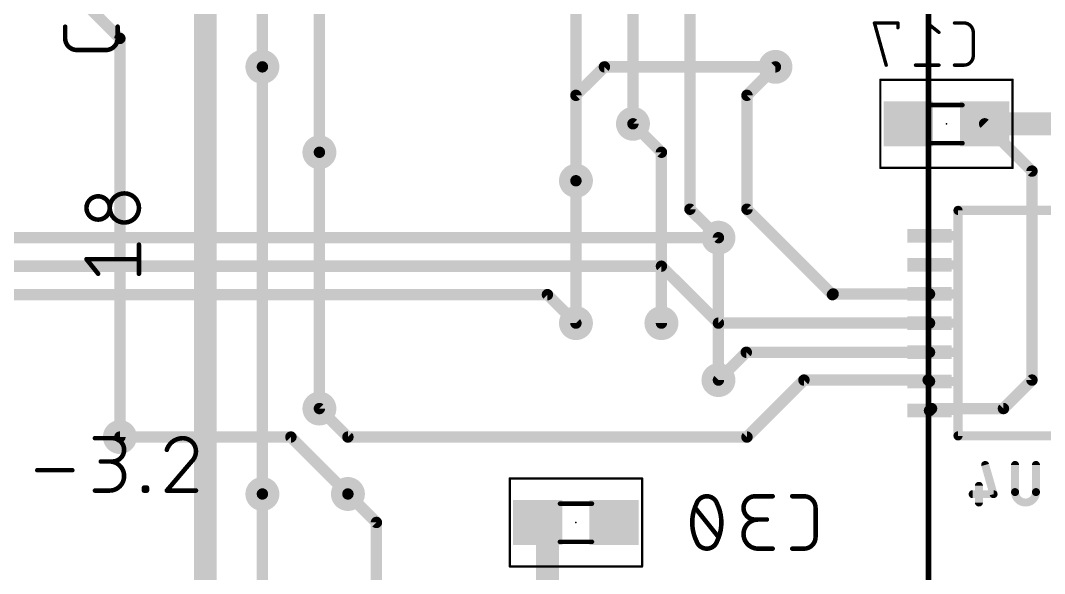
# Model space of a CAD drawing. Extents: x -10 to 79, y 9 to 113.
# Drawn here: x 36.52 to 59.33, y 45.22 to 57.55 of the extents above; entities that cross this region are included whole.
import ezdxf

# ---------------------------------------------------------------- set-up
doc = ezdxf.new("R2010")
doc.units = 0
for name, color, linetype in [('1', 12, 'CONTINUOUS'), ('16', 132, 'CONTINUOUS'), ('18', 110, 'CONTINUOUS'), ('21', 253, 'CONTINUOUS'), ('22', 253, 'CONTINUOUS'), ('24', 53, 'CONTINUOUS'), ('25', 253, 'CONTINUOUS'), ('26', 253, 'CONTINUOUS'), ('27', 253, 'CONTINUOUS'), ('40', 132, 'CONTINUOUS'), ('52', 253, 'CONTINUOUS')]:
    doc.layers.add(name, color=color, linetype=linetype)

# ---------------------------------------------------------------- blocks, each defined once
blk = doc.blocks.new('RECT')
blk.add_solid([(-0.5, -0.5), (0.5, -0.5), (-0.5, 0.5), (0.5, 0.5)])
blk = doc.blocks.new('ROUNDV')
at = {"const_width": 0.5}
blk.add_lwpolyline([(0, -0.25, 1), (0, 0.25, 1), (0, -0.25)], format="xyb", dxfattribs=at)

msp = doc.modelspace()

# ---------------------------------------------------------------- linework, layer by layer
at = {"layer": '1'}
for points, const_width in [([(40.64, 43.18), (40.64, 62.23)], 0.508), ([(36.195, 59.69), (38.735, 57.15)], 0.254), ([(38.735, 57.15), (38.735, 48.26)], 0.254), ([(41.91, 56.515), (41.91, 46.99)], 0.254), ([(49.53, 56.515), (48.895, 55.88)], 0.254), ([(53.34, 56.515), (49.53, 56.515)], 0.254), ([(48.895, 55.88), (48.895, 53.975)], 0.254), ([(50.165, 55.245), (50.8, 54.61)], 0.254), ([(43.18, 54.61), (43.18, 48.895)], 0.254), ([(50.8, 54.61), (50.8, 50.8)], 0.254), ([(48.895, 50.8), (48.895, 53.975)], 0.254), ([(52.07, 49.53), (52.07, 52.705)], 0.254), ([(44.45, 46.355), (43.815, 46.99)], 0.254), ([(44.45, 36.83), (44.45, 46.355)], 0.254)]:
    msp.add_lwpolyline(points, dxfattribs=dict(at, const_width=const_width))
at = {"layer": '1', "const_width": 0.127}
for points in [[(38.7985, 57.15, 1), (38.6715, 57.15)], [(38.6901, 57.1051, 1), (38.7799, 57.1949)], [(41.9735, 56.515, 1), (41.8465, 56.515)], [(49.53, 56.5785, 1), (49.53, 56.4515)], [(49.5749, 56.4701, 1), (49.4851, 56.5599)], [(53.34, 56.4515, 1), (53.34, 56.5785)], [(48.9585, 55.88, 1), (48.8315, 55.88)], [(48.8501, 55.9249, 1), (48.9399, 55.8351)], [(50.2099, 55.2899, 1), (50.1201, 55.2001)], [(43.2435, 54.61, 1), (43.1165, 54.61)], [(50.8635, 54.61, 1), (50.7365, 54.61)], [(50.7551, 54.5651, 1), (50.8449, 54.6549)], [(48.9585, 53.975, 1), (48.8315, 53.975)], [(48.8315, 53.975, 1), (48.9585, 53.975)], [(52.1335, 52.705, 1), (52.0065, 52.705)], [(48.8315, 50.8, 1), (48.9585, 50.8)], [(50.7365, 50.8, 1), (50.8635, 50.8)], [(52.0065, 49.53, 1), (52.1335, 49.53)], [(43.1165, 48.895, 1), (43.2435, 48.895)], [(38.6715, 48.26, 1), (38.7985, 48.26)], [(41.8465, 46.99, 1), (41.9735, 46.99)], [(43.8599, 47.0349, 1), (43.7701, 46.9451)], [(44.5135, 46.355, 1), (44.3865, 46.355)], [(44.4051, 46.3101, 1), (44.4949, 46.3999)]]:
    msp.add_lwpolyline(points, format="xyb", dxfattribs=at)
at = {"layer": '16'}
for points, const_width in [([(50.165, 78.105), (50.165, 55.245)], 0.254), ([(48.895, 76.835), (48.895, 53.975)], 0.254), ([(43.18, 54.61), (43.18, 73.66)], 0.254), ([(41.91, 67.945), (41.91, 56.515)], 0.254), ([(51.435, 58.42), (51.435, 53.34)], 0.254), ([(52.705, 55.88), (53.34, 56.515)], 0.254), ([(52.705, 53.34), (52.705, 55.88)], 0.254), ([(58, 55.245), (59.69, 55.245)], 0.508), ([(59.055, 54.19), (58, 55.245)], 0.254), ([(59.055, 49.53), (59.055, 54.19)], 0.254), ([(51.435, 53.34), (52.07, 52.705)], 0.254), ([(54.61, 51.435), (52.705, 53.34)], 0.254), ([(15.24, 52.705), (52.07, 52.705)], 0.254), ([(15.875, 52.07), (50.8, 52.07)], 0.254), ([(52.07, 50.8), (50.8, 52.07)], 0.254), ([(50.8, 50.8), (50.8, 52.07)], 0.254), ([(16.51, 51.435), (48.26, 51.435)], 0.254), ([(48.26, 51.435), (48.895, 50.8)], 0.254), ([(54.625, 51.45), (54.61, 51.435)], 0.254), ([(56.7722, 51.45), (54.625, 51.45)], 0.254), ([(56.7722, 50.8), (52.07, 50.8)], 0.254), ([(52.69, 50.15), (52.07, 49.53)], 0.254), ([(56.7722, 50.15), (52.69, 50.15)], 0.254), ([(52.705, 48.26), (53.975, 49.53)], 0.254), ([(53.975, 49.53), (56.7422, 49.53)], 0.254), ([(56.7422, 49.53), (56.7722, 49.5)], 0.254), ([(58.42, 48.895), (59.055, 49.53)], 0.254), ([(43.18, 48.895), (43.815, 48.26)], 0.254), ([(56.7722, 48.85), (56.8172, 48.895)], 0.254), ([(56.8172, 48.895), (58.42, 48.895)], 0.254), ([(42.545, 48.26), (38.735, 48.26)], 0.254), ([(43.815, 46.99), (42.545, 48.26)], 0.254), ([(43.815, 48.26), (52.705, 48.26)], 0.254), ([(41.91, 43.18), (41.91, 46.99)], 0.254), ([(48.26, 46.14), (48.045, 46.355)], 0.508), ([(48.26, 42.545), (48.26, 46.14)], 0.508)]:
    msp.add_lwpolyline(points, dxfattribs=dict(at, const_width=const_width))
for points, const_width in [([(53.3849, 56.4701, 1), (53.2951, 56.5599)], 0.127), ([(41.8465, 56.515, 1), (41.9735, 56.515)], 0.127), ([(52.7685, 55.88, 1), (52.6415, 55.88)], 0.127), ([(52.6601, 55.9249, 1), (52.7499, 55.8351)], 0.127), ([(58, 55.372, 1), (58, 55.118)], 0.254), ([(50.1015, 55.245, 1), (50.2285, 55.245)], 0.127), ([(58.0449, 55.2899, 1), (57.9551, 55.2001)], 0.127), ([(43.1165, 54.61, 1), (43.2435, 54.61)], 0.127), ([(59.1185, 54.19, 1), (58.9915, 54.19)], 0.127), ([(59.0101, 54.1451, 1), (59.0999, 54.2349)], 0.127), ([(48.8315, 53.975, 1), (48.9585, 53.975)], 0.127), ([(51.4799, 53.3849, 1), (51.3901, 53.2951)], 0.127), ([(51.3715, 53.34, 1), (51.4985, 53.34)], 0.127), ([(52.7499, 53.3849, 1), (52.6601, 53.2951)], 0.127), ([(52.6415, 53.34, 1), (52.7685, 53.34)], 0.127), ([(52.0251, 52.6601, 1), (52.1149, 52.7499)], 0.127), ([(52.07, 52.6415, 1), (52.07, 52.7685)], 0.127), ([(50.8449, 52.1149, 1), (50.7551, 52.0251)], 0.127), ([(50.8635, 52.07, 1), (50.7365, 52.07)], 0.127), ([(50.8, 52.0065, 1), (50.8, 52.1335)], 0.127), ([(48.3049, 51.4799, 1), (48.2151, 51.3901)], 0.127), ([(48.26, 51.3715, 1), (48.26, 51.4985)], 0.127), ([(54.625, 51.5135, 1), (54.625, 51.3865)], 0.127), ([(54.6699, 51.4051, 1), (54.5801, 51.4949)], 0.127), ([(56.7722, 51.3865, 1), (56.7722, 51.5135)], 0.127), ([(54.5651, 51.4799, 1), (54.6549, 51.3901)], 0.127), ([(54.5651, 51.3901, 1), (54.6549, 51.4799)], 0.127), ([(48.8501, 50.7551, 1), (48.9399, 50.8449)], 0.127), ([(52.07, 50.8635, 1), (52.07, 50.7365)], 0.127), ([(52.0251, 50.7551, 1), (52.1149, 50.8449)], 0.127), ([(56.7722, 50.7365, 1), (56.7722, 50.8635)], 0.127), ([(50.7365, 50.8, 1), (50.8635, 50.8)], 0.127), ([(52.69, 50.2135, 1), (52.69, 50.0865)], 0.127), ([(52.7349, 50.1051, 1), (52.6451, 50.1949)], 0.127), ([(56.7722, 50.0865, 1), (56.7722, 50.2135)], 0.127), ([(52.0251, 49.5749, 1), (52.1149, 49.4851)], 0.127), ([(53.975, 49.5935, 1), (53.975, 49.4665)], 0.127), ([(54.0199, 49.4851, 1), (53.9301, 49.5749)], 0.127), ([(56.7871, 49.5749, 1), (56.6973, 49.4851)], 0.127), ([(56.7273, 49.4551, 1), (56.8171, 49.5449)], 0.127), ([(56.7422, 49.4665, 1), (56.7422, 49.5935)], 0.127), ([(58.9915, 49.53, 1), (59.1185, 49.53)], 0.127), ([(59.0999, 49.4851, 1), (59.0101, 49.5749)], 0.127), ([(43.2249, 48.9399, 1), (43.1351, 48.8501)], 0.127), ([(56.7273, 48.8949, 1), (56.8171, 48.8051)], 0.127), ([(56.8172, 48.9585, 1), (56.8172, 48.8315)], 0.127), ([(56.8621, 48.8501, 1), (56.7723, 48.9399)], 0.127), ([(58.3751, 48.9399, 1), (58.4649, 48.8501)], 0.127), ([(58.42, 48.8315, 1), (58.42, 48.9585)], 0.127), ([(38.735, 48.3235, 1), (38.735, 48.1965)], 0.127), ([(42.5899, 48.3049, 1), (42.5001, 48.2151)], 0.127), ([(42.545, 48.1965, 1), (42.545, 48.3235)], 0.127), ([(43.815, 48.3235, 1), (43.815, 48.1965)], 0.127), ([(43.7701, 48.2151, 1), (43.8599, 48.3049)], 0.127), ([(52.6601, 48.3049, 1), (52.7499, 48.2151)], 0.127), ([(52.705, 48.1965, 1), (52.705, 48.3235)], 0.127), ([(41.9735, 46.99, 1), (41.8465, 46.99)], 0.127), ([(43.7701, 46.9451, 1), (43.8599, 47.0349)], 0.127), ([(48.1348, 46.4448, 1), (47.9552, 46.2652)], 0.254), ([(48.387, 46.14, 1), (48.133, 46.14)], 0.254), ([(48.1702, 46.0502, 1), (48.3498, 46.2298)], 0.254)]:
    msp.add_lwpolyline(points, format="xyb", dxfattribs=dict(at, const_width=const_width))
at = {"layer": '21', "const_width": 0.127}
msp.add_lwpolyline([(56.75, 112.324), (56.75, 35.25)], dxfattribs=at)
at = {"layer": '22', "const_width": 0.2032}
for points in [[(61.9728, 53.3146), (57.4072, 53.3146)], [(57.4072, 48.2854), (61.9728, 48.2854)]]:
    msp.add_lwpolyline(points, dxfattribs=at)
at = {"layer": '22', "const_width": 0.1016}
for points in [[(57.4072, 53.3654, 1), (57.4072, 53.2638)], [(57.4072, 48.3362, 1), (57.4072, 48.2346)]]:
    msp.add_lwpolyline(points, format="xyb", dxfattribs=at)
at = {"layer": '24'}
for p in [(57.15, 55.245), (48.895, 46.355)]:
    msp.add_point(p, dxfattribs=at)
at = {"layer": '25'}
for points, const_width in [([(38.2504, 53.628, 1), (38.2504, 53.1087)], 0.1016), ([(38.2504, 53.1087, 1), (38.2504, 53.628)], 0.1016), ([(38.2504, 53.6534, 1), (38.2504, 53.6026)], 0.0508), ([(38.2504, 53.6026, 1), (38.2504, 53.6534)], 0.0508), ([(38.8346, 53.6929, 1), (38.8346, 53.0438)], 0.1016), ([(38.8346, 53.0438, 1), (38.8346, 53.6929)], 0.1016), ([(38.8346, 53.7183, 1), (38.8346, 53.6675)], 0.0508), ([(38.8346, 53.6675, 1), (38.8346, 53.7183)], 0.0508), ([(38.2504, 53.1341, 1), (38.2504, 53.0833)], 0.0508), ([(38.2504, 53.0833, 1), (38.2504, 53.1341)], 0.0508), ([(38.8346, 53.0692, 1), (38.8346, 53.0184)], 0.0508), ([(38.8346, 53.0184, 1), (38.8346, 53.0692)], 0.0508), ([(39.1846, 52.5499, 1), (39.1338, 52.5499)], 0.0508), ([(37.9908, 52.2508, 1), (37.9908, 52.2)], 0.0508), ([(38.0106, 52.2412, 1), (37.971, 52.2095)], 0.0508), ([(39.1592, 52.2, 1), (39.1592, 52.2508)], 0.0508), ([(38.2306, 51.8849, 1), (38.2703, 51.9167)], 0.0508), ([(39.1338, 51.9008, 1), (39.1846, 51.9008)], 0.0508)]:
    msp.add_lwpolyline(points, format="xyb", dxfattribs=dict(at, const_width=const_width))
at = {"layer": '25', "const_width": 0.1016}
for points in [[(39.1592, 51.9008), (39.1592, 52.5499)], [(38.2504, 51.9008), (37.9908, 52.2254)], [(37.9908, 52.2254), (39.1592, 52.2254)]]:
    msp.add_lwpolyline(points, dxfattribs=at)
at = {"layer": '26'}
for points, const_width in [([(55.5458, 57.512, 1), (55.5458, 57.4739)], 0.0381), ([(55.5642, 57.498, 1), (55.5275, 57.4878)], 0.0381), ([(56.087, 57.4929, 1), (56.0489, 57.4929)], 0.0381), ([(56.0679, 57.4739, 1), (56.0679, 57.512)], 0.0381), ([(56.7403, 57.4929, 1), (56.7022, 57.4929)], 0.0381), ([(56.7332, 57.5078, 1), (56.7094, 57.478)], 0.0381), ([(57.3292, 57.512, 1), (57.3292, 57.4739)], 0.0381), ([(57.7469, 57.2841, 0.4142), (57.5381, 57.4929)], 0.0762), ([(57.5381, 57.5119, 1), (57.5381, 57.4738)], 0.0381), ([(57.5381, 57.4739, 1), (57.5381, 57.512)], 0.0381), ([(37.5412, 57.4106, 1), (37.4904, 57.4106)], 0.0508), ([(38.7096, 57.4106, 1), (38.6588, 57.4106)], 0.0508), ([(56.0489, 57.3885, 1), (56.087, 57.3885)], 0.0381), ([(56.9704, 57.2692, 1), (56.9942, 57.2989)], 0.0381), ([(57.766, 57.2841, 1), (57.7279, 57.2841)], 0.0381), ([(57.7279, 57.2841, 1), (57.766, 57.2841)], 0.0381), ([(37.5158, 57.1509, 0.4142), (37.7754, 56.8913)], 0.1016), ([(37.5412, 57.1509, 1), (37.4904, 57.1509)], 0.0508), ([(37.4904, 57.1509, 1), (37.5412, 57.1509)], 0.0508), ([(38.4246, 56.8913, 0.4142), (38.6842, 57.1509)], 0.1016), ([(38.7096, 57.1509, 1), (38.6588, 57.1509)], 0.0508), ([(38.6588, 57.1509, 1), (38.7096, 57.1509)], 0.0508), ([(37.7754, 56.9167, 1), (37.7754, 56.8659)], 0.0508), ([(37.7754, 56.8659, 1), (37.7754, 56.9167)], 0.0508), ([(38.4246, 56.9167, 1), (38.4246, 56.8659)], 0.0508), ([(38.4246, 56.8659, 1), (38.4246, 56.9167)], 0.0508), ([(56.4602, 56.5722, 1), (56.4602, 56.5341)], 0.0381), ([(56.9823, 56.5341, 1), (56.9823, 56.5722)], 0.0381), ([(57.3292, 56.5722, 1), (57.3292, 56.5341)], 0.0381), ([(57.5381, 56.5531, 0.4142), (57.7469, 56.7619)], 0.0762), ([(57.5381, 56.5722, 1), (57.5381, 56.5341)], 0.0381), ([(57.5381, 56.5341, 1), (57.5381, 56.5722)], 0.0381), ([(57.766, 56.7619, 1), (57.7279, 56.7619)], 0.0381), ([(57.7279, 56.7619, 1), (57.766, 56.7619)], 0.0381), ([(55.7885, 56.548, 1), (55.8252, 56.5582)], 0.0381), ([(56.7022, 56.5531, 1), (56.7403, 56.5531)], 0.0381), ([(58.0555, 47.6499, 1), (57.97, 47.6255)], 0.0889), ([(58.7227, 47.6377, 1), (58.6338, 47.6377)], 0.0889), ([(59.1883, 47.6377, 1), (59.0995, 47.6377)], 0.0889), ([(57.9175, 47.172, 1), (57.8286, 47.172)], 0.0889), ([(57.7334, 47.0302, 1), (57.7334, 46.9413)], 0.0889), ([(58.1563, 46.9736, 1), (58.2418, 46.998)], 0.0889), ([(58.199, 46.9413, 1), (58.199, 47.0302)], 0.0889), ([(58.6782, 47.0323, 1), (59.1439, 47.0323)], 0.1778), ([(58.7227, 47.0323, 1), (58.6338, 47.0323)], 0.0889), ([(58.6338, 47.0323, 1), (58.7227, 47.0323)], 0.0889), ([(59.1883, 47.0323, 1), (59.0995, 47.0323)], 0.0889), ([(59.0995, 47.0323, 1), (59.1883, 47.0323)], 0.0889), ([(51.5832, 46.7769, 0.1139), (51.4858, 46.355)], 0.1016), ([(51.5591, 46.7852, 1), (51.6072, 46.7687)], 0.0508), ([(51.8104, 46.9392, 0.3205), (51.5832, 46.7769)], 0.1016), ([(51.606, 46.7658, 1), (51.5603, 46.7881)], 0.0508), ([(52.0375, 46.7769, 0.3205), (51.8104, 46.9392)], 0.1016), ([(51.8104, 46.9646, 1), (51.8104, 46.9138)], 0.0508), ([(51.8104, 46.9138, 1), (51.8104, 46.9646)], 0.0508), ([(52.0604, 46.7881, 1), (52.0147, 46.7658)], 0.0508), ([(52.1349, 46.355, 0.1139), (52.0375, 46.7769)], 0.1016), ([(52.0135, 46.7687, 1), (52.0616, 46.7852)], 0.0508), ([(52.8884, 46.9392, 1), (52.8884, 46.4199)], 0.1016), ([(52.8884, 46.9646, 1), (52.8884, 46.9138)], 0.0508), ([(52.8884, 46.9138, 1), (52.8884, 46.9646)], 0.0508), ([(53.2779, 46.9138, 1), (53.2779, 46.9646)], 0.0508), ([(53.7144, 46.9646, 1), (53.7144, 46.9138)], 0.0508), ([(54.2337, 46.6796, 0.4142), (53.9741, 46.9392)], 0.1016), ([(53.9741, 46.9646, 1), (53.9741, 46.9138)], 0.0508), ([(53.9741, 46.9138, 1), (53.9741, 46.9646)], 0.0508), ([(57.8286, 46.7995, 1), (57.9175, 46.7995)], 0.0889), ([(51.5705, 46.6954, 1), (51.5309, 46.6637)], 0.0508), ([(54.2591, 46.6796, 1), (54.2083, 46.6796)], 0.0508), ([(54.2083, 46.6796, 1), (54.2591, 46.6796)], 0.0508), ([(51.4858, 46.355, 0.1139), (51.5832, 45.9331)], 0.1016), ([(51.5112, 46.355, 1), (51.4604, 46.355)], 0.0508), ([(51.4604, 46.355, 1), (51.5112, 46.355)], 0.0508), ([(52.0375, 45.9331, 0.1139), (52.1349, 46.355)], 0.1016), ([(52.1603, 46.355, 1), (52.1095, 46.355)], 0.0508), ([(52.1095, 46.355, 1), (52.1603, 46.355)], 0.0508), ([(52.9534, 46.4199, 1), (52.9534, 45.7708)], 0.1016), ([(52.8884, 46.4453, 1), (52.8884, 46.3945)], 0.0508), ([(52.8884, 46.3945, 1), (52.8884, 46.4453)], 0.0508), ([(52.9534, 46.3945, 1), (52.9534, 46.4453)], 0.0508), ([(53.1481, 46.3945, 1), (53.1481, 46.4453)], 0.0508), ([(51.6072, 45.9413, 1), (51.5591, 45.9248)], 0.0508), ([(51.5832, 45.9331, 0.3205), (51.8104, 45.7708)], 0.1016), ([(51.5603, 45.9219, 1), (51.606, 45.9442)], 0.0508), ([(51.8104, 45.7708, 0.3205), (52.0375, 45.9331)], 0.1016), ([(52.0147, 45.9442, 1), (52.0604, 45.9219)], 0.0508), ([(52.0616, 45.9248, 1), (52.0135, 45.9413)], 0.0508), ([(52.0502, 46.0146, 1), (52.0898, 46.0463)], 0.0508), ([(53.9741, 45.7708, 0.4142), (54.2337, 46.0304)], 0.1016), ([(54.2591, 46.0304, 1), (54.2083, 46.0304)], 0.0508), ([(54.2083, 46.0304, 1), (54.2591, 46.0304)], 0.0508), ([(51.8104, 45.7962, 1), (51.8104, 45.7454)], 0.0508), ([(51.8104, 45.7454, 1), (51.8104, 45.7962)], 0.0508), ([(52.9534, 45.7962, 1), (52.9534, 45.7454)], 0.0508), ([(52.9534, 45.7454, 1), (52.9534, 45.7962)], 0.0508), ([(53.2779, 45.7454, 1), (53.2779, 45.7962)], 0.0508), ([(53.7144, 45.7962, 1), (53.7144, 45.7454)], 0.0508), ([(53.9741, 45.7962, 1), (53.9741, 45.7454)], 0.0508), ([(53.9741, 45.7454, 1), (53.9741, 45.7962)], 0.0508)]:
    msp.add_lwpolyline(points, format="xyb", dxfattribs=dict(at, const_width=const_width))
for points, const_width in [([(56.0679, 57.4929), (55.5458, 57.4929)], 0.0762), ([(55.5458, 57.4929), (55.8069, 56.5531)], 0.0762), ([(56.0679, 57.3885), (56.0679, 57.4929)], 0.0762), ([(56.9823, 57.2841), (56.7213, 57.4929)], 0.0762), ([(56.7213, 57.4929), (56.7213, 56.5531)], 0.0762), ([(57.5381, 57.4929), (57.3292, 57.4929)], 0.0762), ([(37.5158, 57.4106), (37.5158, 57.1509)], 0.1016), ([(38.6842, 57.1509), (38.6842, 57.4106)], 0.1016), ([(57.7469, 56.7619), (57.7469, 57.2841)], 0.0762), ([(37.7754, 56.8913), (38.4246, 56.8913)], 0.1016), ([(56.9823, 56.5531), (56.4602, 56.5531)], 0.0762), ([(57.3292, 56.5531), (57.5381, 56.5531)], 0.0762), ([(58.0128, 47.6377), (58.199, 46.9858)], 0.1778), ([(58.6782, 47.0323), (58.6782, 47.6377)], 0.1778), ([(59.1439, 47.6377), (59.1439, 47.0323)], 0.1778), ([(57.8731, 47.172), (57.8731, 46.7995)], 0.1778), ([(58.199, 46.9858), (57.7334, 46.9858)], 0.1778), ([(53.2779, 46.9392), (52.8884, 46.9392)], 0.1016), ([(53.9741, 46.9392), (53.7144, 46.9392)], 0.1016), ([(52.07, 46.0304), (51.5507, 46.6796)], 0.1016), ([(54.2337, 46.0304), (54.2337, 46.6796)], 0.1016), ([(52.8884, 46.4199), (53.1481, 46.4199)], 0.1016), ([(53.2779, 45.7708), (52.9534, 45.7708)], 0.1016), ([(53.7144, 45.7708), (53.9741, 45.7708)], 0.1016)]:
    msp.add_lwpolyline(points, dxfattribs=dict(at, const_width=const_width))
at = {"layer": '27', "const_width": 0.1016}
for points in [[(38.1799, 48.2342), (38.5694, 48.2342)], [(38.5694, 47.7149), (38.3097, 47.7149)], [(40.3318, 47.7149), (39.7801, 47.0658)], [(36.8958, 47.5202), (37.6747, 47.5202)], [(38.1799, 47.0658), (38.5044, 47.0658)], [(39.2721, 47.0658), (39.2721, 47.1307)], [(39.2721, 47.1307), (39.337, 47.1307)], [(39.337, 47.0658), (39.2721, 47.0658)], [(39.337, 47.1307), (39.337, 47.0658)], [(39.7801, 47.0658), (40.4292, 47.0658)]]:
    msp.add_lwpolyline(points, dxfattribs=at)
at = {"layer": '27'}
for points, const_width in [([(38.1799, 48.2596, 1), (38.1799, 48.2088)], 0.0508), ([(38.5694, 47.7149, 1), (38.5694, 48.2342)], 0.1016), ([(38.5694, 48.2596, 1), (38.5694, 48.2088)], 0.0508), ([(38.5694, 48.2088, 1), (38.5694, 48.2596)], 0.0508), ([(40.1371, 48.2342, 0.3252), (39.7801, 47.9746)], 0.1016), ([(40.4292, 47.9421, 0.4142), (40.1371, 48.2342)], 0.1016), ([(40.1371, 48.2596, 1), (40.1371, 48.2088)], 0.0508), ([(40.1371, 48.2088, 1), (40.1371, 48.2596)], 0.0508), ([(39.7559, 47.9824, 1), (39.8043, 47.9667)], 0.0508), ([(40.3318, 47.7149, 0.2053), (40.4292, 47.9421)], 0.1016), ([(40.4546, 47.9421, 1), (40.4038, 47.9421)], 0.0508), ([(40.4038, 47.9421, 1), (40.4546, 47.9421)], 0.0508), ([(38.3097, 47.7403, 1), (38.3097, 47.6895)], 0.0508), ([(38.5044, 47.0658, 1), (38.5044, 47.7149)], 0.1016), ([(38.5044, 47.7403, 1), (38.5044, 47.6895)], 0.0508), ([(38.5694, 47.7403, 1), (38.5694, 47.6895)], 0.0508), ([(38.5694, 47.6895, 1), (38.5694, 47.7403)], 0.0508), ([(40.3143, 47.7333, 1), (40.3494, 47.6965)], 0.0508), ([(40.3512, 47.6985, 1), (40.3125, 47.7314)], 0.0508), ([(36.8958, 47.5456, 1), (36.8958, 47.4948)], 0.0508), ([(37.6747, 47.4948, 1), (37.6747, 47.5456)], 0.0508), ([(38.1799, 47.0912, 1), (38.1799, 47.0404)], 0.0508), ([(38.5044, 47.0912, 1), (38.5044, 47.0404)], 0.0508), ([(38.5044, 47.0404, 1), (38.5044, 47.0912)], 0.0508), ([(39.2975, 47.1307, 1), (39.2467, 47.1307)], 0.0508), ([(39.2721, 47.1561, 1), (39.2721, 47.1053)], 0.0508), ([(39.2721, 47.0912, 1), (39.2721, 47.0404)], 0.0508), ([(39.2467, 47.0658, 1), (39.2975, 47.0658)], 0.0508), ([(39.3624, 47.1307, 1), (39.3116, 47.1307)], 0.0508), ([(39.3116, 47.0658, 1), (39.3624, 47.0658)], 0.0508), ([(39.337, 47.1053, 1), (39.337, 47.1561)], 0.0508), ([(39.337, 47.0404, 1), (39.337, 47.0912)], 0.0508), ([(39.7607, 47.0823, 1), (39.7994, 47.0493)], 0.0508), ([(39.7801, 47.0912, 1), (39.7801, 47.0404)], 0.0508), ([(40.4292, 47.0404, 1), (40.4292, 47.0912)], 0.0508)]:
    msp.add_lwpolyline(points, format="xyb", dxfattribs=dict(at, const_width=const_width))
at = {"layer": '40', "const_width": 0.0508}
for points in [[(58.623, 56.228), (55.677, 56.228)], [(55.677, 56.228), (55.677, 54.262)], [(58.623, 54.262), (58.623, 56.228)], [(55.677, 54.262), (58.623, 54.262)], [(50.368, 47.338), (47.422, 47.338)], [(47.422, 47.338), (47.422, 45.372)], [(50.368, 45.372), (50.368, 47.338)], [(47.422, 45.372), (50.368, 45.372)]]:
    msp.add_lwpolyline(points, dxfattribs=at)
at = {"layer": '40', "const_width": 0.0254}
for points in [[(55.677, 56.2407, 1), (55.677, 56.2153)], [(55.6897, 56.228, 1), (55.6643, 56.228)], [(58.6357, 56.228, 1), (58.6103, 56.228)], [(58.623, 56.2153, 1), (58.623, 56.2407)], [(55.677, 54.2747, 1), (55.677, 54.2493)], [(55.6643, 54.262, 1), (55.6897, 54.262)], [(58.6103, 54.262, 1), (58.6357, 54.262)], [(58.623, 54.2493, 1), (58.623, 54.2747)], [(47.422, 47.3507, 1), (47.422, 47.3253)], [(47.4347, 47.338, 1), (47.4093, 47.338)], [(50.3807, 47.338, 1), (50.3553, 47.338)], [(50.368, 47.3253, 1), (50.368, 47.3507)], [(47.422, 45.3847, 1), (47.422, 45.3593)], [(47.4093, 45.372, 1), (47.4347, 45.372)], [(50.3553, 45.372, 1), (50.3807, 45.372)], [(50.368, 45.3593, 1), (50.368, 45.3847)]]:
    msp.add_lwpolyline(points, format="xyb", dxfattribs=at)
at = {"layer": '52'}
for points, const_width in [([(56.794, 55.664), (57.506, 55.664)], 0.1016), ([(56.794, 54.813), (57.506, 54.813)], 0.1016), ([(57.4072, 48.2854), (57.4072, 53.3146)], 0.2032), ([(48.539, 46.774), (49.251, 46.774)], 0.1016), ([(48.539, 45.923), (49.251, 45.923)], 0.1016)]:
    msp.add_lwpolyline(points, dxfattribs=dict(at, const_width=const_width))
for points, const_width in [([(56.794, 55.6894, 1), (56.794, 55.6386)], 0.0508), ([(57.506, 55.6386, 1), (57.506, 55.6894)], 0.0508), ([(56.794, 54.8384, 1), (56.794, 54.7876)], 0.0508), ([(57.506, 54.7876, 1), (57.506, 54.8384)], 0.0508), ([(57.458, 53.3146, 1), (57.3564, 53.3146)], 0.1016), ([(57.3564, 48.2854, 1), (57.458, 48.2854)], 0.1016), ([(48.539, 46.7994, 1), (48.539, 46.7486)], 0.0508), ([(49.251, 46.7486, 1), (49.251, 46.7994)], 0.0508), ([(48.539, 45.9484, 1), (48.539, 45.8976)], 0.0508), ([(49.251, 45.8976, 1), (49.251, 45.9484)], 0.0508)]:
    msp.add_lwpolyline(points, format="xyb", dxfattribs=dict(at, const_width=const_width))

# ---------------------------------------------------------------- block references
at = {"layer": '16', "xscale": 1.1}
for p in [(56.3, 55.245), (58, 55.245), (48.045, 46.355), (49.745, 46.355)]:
    msp.add_blockref('RECT', p, dxfattribs=at)
at = {"layer": '16', "xscale": 0.3048, "yscale": 0.9906, "rotation": 270}
for p in [(56.7722, 52.75), (56.7722, 52.1), (56.7722, 51.45), (56.7722, 50.8), (56.7722, 50.15), (56.7722, 49.5), (56.7722, 48.85)]:
    msp.add_blockref('RECT', p, dxfattribs=at)
at = {"layer": '18', "xscale": 0.7564, "yscale": 0.7564}
for p in [(41.91, 56.515), (41.91, 56.515), (53.34, 56.515), (53.34, 56.515), (50.165, 55.245), (50.165, 55.245), (43.18, 54.61), (43.18, 54.61), (48.895, 53.975), (48.895, 53.975), (52.07, 52.705), (52.07, 52.705), (48.895, 50.8), (48.895, 50.8), (50.8, 50.8), (50.8, 50.8), (52.07, 49.53), (52.07, 49.53), (43.18, 48.895), (43.18, 48.895), (38.735, 48.26), (38.735, 48.26), (41.91, 46.99), (41.91, 46.99), (43.815, 46.99), (43.815, 46.99)]:
    msp.add_blockref('ROUNDV', p, dxfattribs=at)
at = {"layer": '52', "xscale": 0.5001, "yscale": 0.95}
for p in [(56.5618, 55.2399), (57.7303, 55.2399), (48.3069, 46.3499), (49.4753, 46.3499)]:
    msp.add_blockref('RECT', p, dxfattribs=at)
at = {"layer": '52', "xscale": 0.2032, "yscale": 0.8382, "rotation": 270}
for p in [(56.9881, 52.75), (56.9881, 52.1), (56.9881, 51.45), (56.9881, 50.8), (56.9881, 50.15), (56.9881, 49.5), (56.9881, 48.85)]:
    msp.add_blockref('RECT', p, dxfattribs=at)

doc.saveas('drawing.dxf')
